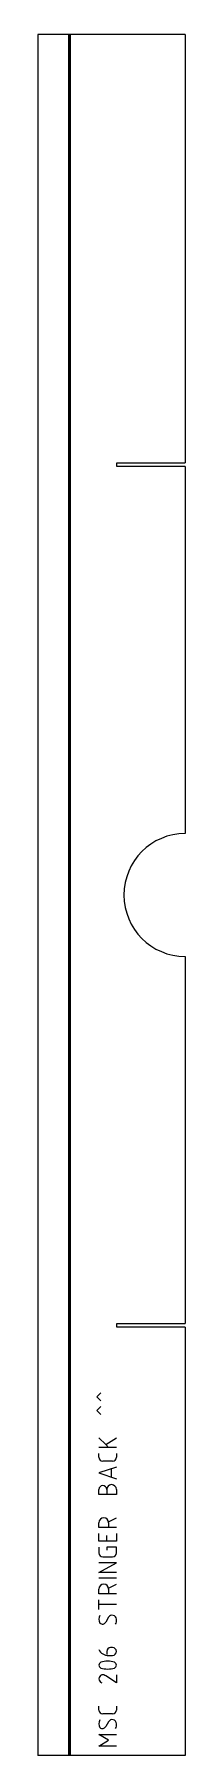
# Model space of a CAD drawing. Header units: millimetres. Extents: x 0 to 84, y 0 to 980.
import ezdxf

# ---------------------------------------------------------------- set-up
doc = ezdxf.new("R2010")
doc.units = ezdxf.units.MM
for name, color, linetype, lineweight in [('IV_BEND', 250, 'Continuous', 50), ('IV_MARK_SURFACE', 2, 'Continuous', 25), ('IV_OUTER_PROFILE', 7, 'Continuous', 5)]:
    doc.layers.add(name, color=color, linetype=linetype, lineweight=lineweight)

msp = doc.modelspace()

# ---------------------------------------------------------------- linework, layer by layer
at = {"layer": 'IV_BEND'}
msp.add_line((18.1, 0), (18.1, 980), dxfattribs=at)
at = {"layer": 'IV_MARK_SURFACE'}
for p, q in [((33.8, 204.27), (36.02, 206.5)), ((36.02, 202.05), (33.8, 204.27)), ((33.8, 196.5), (36.02, 198.72)), ((36.02, 194.27), (33.8, 196.5)), ((34.91, 180.94), (38.8, 177.05)), ((38.8, 177.05), (44.91, 180.94)), ((38.8, 177.05), (40.46, 175.39)), ((40.46, 175.39), (34.91, 175.39)), ((34.91, 169.83), (34.91, 172.05)), ((42.69, 167.61), (37.13, 167.61)), ((44.91, 175.39), (40.46, 175.39)), ((44.91, 172.05), (44.91, 169.83)), ((44.91, 164.27), (34.91, 160.94)), ((34.91, 160.94), (44.91, 157.61)), ((42.13, 158.72), (42.13, 163.16)), ((34.91, 148.72), (34.91, 151.5)), ((39.35, 148.72), (34.91, 148.72)), ((39.35, 151.5), (39.35, 148.72)), ((44.91, 148.72), (39.35, 148.72)), ((44.91, 151.5), (44.91, 148.72)), ((34.91, 129.83), (34.91, 132.61)), ((40.46, 129.83), (34.91, 129.83)), ((40.46, 133.16), (44.91, 135.39)), ((40.46, 132.61), (40.46, 129.83)), ((44.91, 129.83), (40.46, 129.83)), ((34.91, 122.05), (34.91, 126.5)), ((39.35, 122.05), (34.91, 122.05)), ((34.91, 118.72), (34.91, 115.39)), ((39.35, 122.05), (39.35, 125.39)), ((44.91, 122.05), (39.35, 122.05)), ((44.91, 118.72), (39.35, 118.72)), ((39.35, 118.72), (39.35, 117.05)), ((44.91, 126.5), (44.91, 122.05)), ((44.91, 115.39), (44.91, 118.72)), ((34.91, 104.27), (44.91, 109.83)), ((44.91, 109.83), (34.91, 109.83)), ((37.13, 113.16), (42.69, 113.16)), ((44.91, 104.27), (34.91, 104.27)), ((44.91, 100.94), (34.91, 100.94)), ((34.91, 92.05), (34.91, 94.83)), ((40.46, 92.05), (34.91, 92.05)), ((34.91, 85.94), (34.91, 88.72)), ((40.46, 95.39), (44.91, 97.61)), ((40.46, 94.83), (40.46, 92.05)), ((44.91, 92.05), (40.46, 92.05)), ((44.91, 85.94), (34.91, 85.94)), ((34.91, 83.16), (34.91, 85.94)), ((40.46, 78.72), (38.8, 75.94)), ((39.35, 59.27), (39.35, 57.61)), ((42.69, 61.5), (41.58, 61.5)), ((40.46, 57.05), (42.69, 57.05)), ((44.91, 41.5), (38.8, 45.39)), ((44.91, 45.94), (44.91, 41.5)), ((34.91, 25.94), (34.91, 28.16)), ((42.69, 23.72), (37.13, 23.72)), ((44.91, 28.16), (44.91, 25.94)), ((40.46, 8.72), (34.91, 12.05)), ((34.91, 12.05), (44.91, 12.05)), ((40.46, 19.27), (38.8, 16.5)), ((34.91, 5.39), (40.46, 8.72)), ((44.91, 5.39), (34.91, 5.39))]:
    msp.add_line(p, q, dxfattribs=at)
for centre, radius, start, end in [((37.13, 169.83), 2.22, 180, 270), ((42.69, 169.83), 2.22, 270, 0), ((37.13, 151.5), 2.22, 0, 180), ((42.13, 151.5), 2.78, 0, 180), ((37.69, 132.61), 2.78, 0, 180), ((37.13, 115.39), 2.22, 180, 270), ((42.69, 115.39), 2.22, 270, 0), ((37.69, 94.83), 2.78, 0, 180), ((39.59, 77.61), 4.69, 151.71531, 208.28469), ((42.52, 77.51), 2.39, 2.36847, 149.55905), ((36.9, 77.07), 2.21, 229.62628, 329.29837), ((41.24, 76.9), 3.74, 326.41745, 10.96269), ((40.14, 62.82), 5.77, 204.8942, 273.17829), ((41.58, 59.27), 2.22, 90, 180), ((42.69, 59.27), 2.22, 270, 90), ((36.71, 51.5), 1.8, 112.4119, 247.5881), ((39.91, 39.72), 13.99, 73.86614, 106.13386), ((39.91, 63.27), 13.99, 253.86614, 286.13386), ((43.09, 51.5), 1.81, 293.03732, 66.96268), ((37.23, 43.72), 2.32, 106.40471, 253.59529), ((37.01, 42.95), 3.02, 53.69114, 98.23638), ((39.59, 18.16), 4.69, 151.71531, 208.28469), ((37.13, 25.94), 2.22, 180, 270), ((42.52, 18.07), 2.39, 2.36847, 149.55905), ((42.69, 25.94), 2.22, 270, 0), ((36.9, 17.63), 2.21, 229.62628, 329.29837), ((41.24, 17.45), 3.74, 326.41745, 10.96269)]:
    msp.add_arc(centre, radius, start, end, dxfattribs=at)
at = {"layer": 'IV_OUTER_PROFILE'}
for p, q in [((84.2, 980), (0, 980)), ((0, 980), (0, 0)), ((84.2, 980), (84.2, 736.05)), ((45.2, 736.05), (84.2, 736.05)), ((45.2, 733.95), (45.2, 736.05)), ((84.2, 733.95), (45.2, 733.95)), ((84.2, 733.95), (84.2, 525)), ((84.2, 455), (84.2, 246.05)), ((45.2, 246.05), (84.2, 246.05)), ((45.2, 243.95), (45.2, 246.05)), ((84.2, 243.95), (45.2, 243.95)), ((84.2, 243.95), (84.2, 0)), ((84.2, 0), (0, 0))]:
    msp.add_line(p, q, dxfattribs=at)
msp.add_arc((84.2, 490), 35, 90, 270, dxfattribs=at)

doc.saveas('drawing.dxf')
